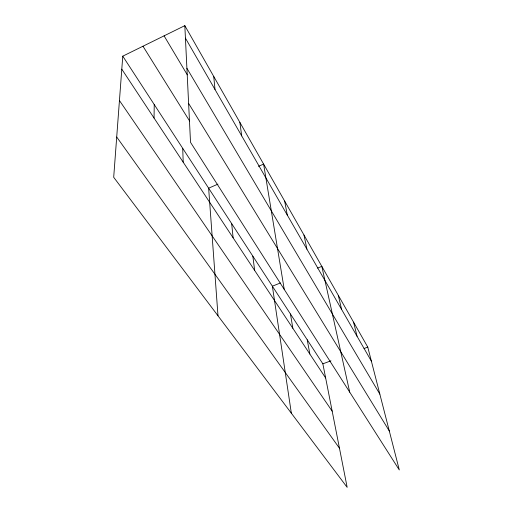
<?xml version="1.0" encoding="UTF-8"?>
<svg xmlns="http://www.w3.org/2000/svg" width="513" height="513" viewBox="0 0 513 513"><rect width="100%" height="100%" fill="white"/><g stroke="black" fill="none" stroke-linecap="round" stroke-linejoin="round"><path stroke-width="0.77" d="M154.054 118.054L154.227 104.53M122.767 56.167L113.694 177.28L347.166 487.35L322.863 363.826L122.767 56.167L184.821 25.65L367.776 347.115L399.306 469.972L190.515 142.319L184.821 25.65M217.967 184.109L208.637 188.2L217.999 315.809M258.475 166.34L263.611 164.089L284.247 289.409M280.451 282.952L272.371 286.19L291.346 413.221M317.521 268.087L321.818 266.362L349.719 392.156M322.863 363.826L330.943 360.819M364.038 348.507L367.776 347.115M116.707 137.016L339.465 448.221M119.446 100.542L332.174 411.157M121.793 69.178L325.646 377.972M142.98 46.228L189.592 120.991M188.617 103.408L389.303 431.003M164.083 35.852L187.328 74.872M186.905 68.274L379.844 394.131M185.43 38.135L371.38 361.158M353.572 322.158L357.054 336.272M338.291 295.315L341.62 309.467M303.997 235.057L306.909 249.158M284.664 201.083L287.286 215.075M307.242 339.805L309.846 354.041M290.454 313.994L292.846 328.288M239.866 122.37L241.7 135.881M252.832 256.154L254.672 270.46M231.664 223.597L233.133 237.84M213.735 76.45L215.018 89.531M182.711 148.34L183.205 162.211"/></g></svg>
